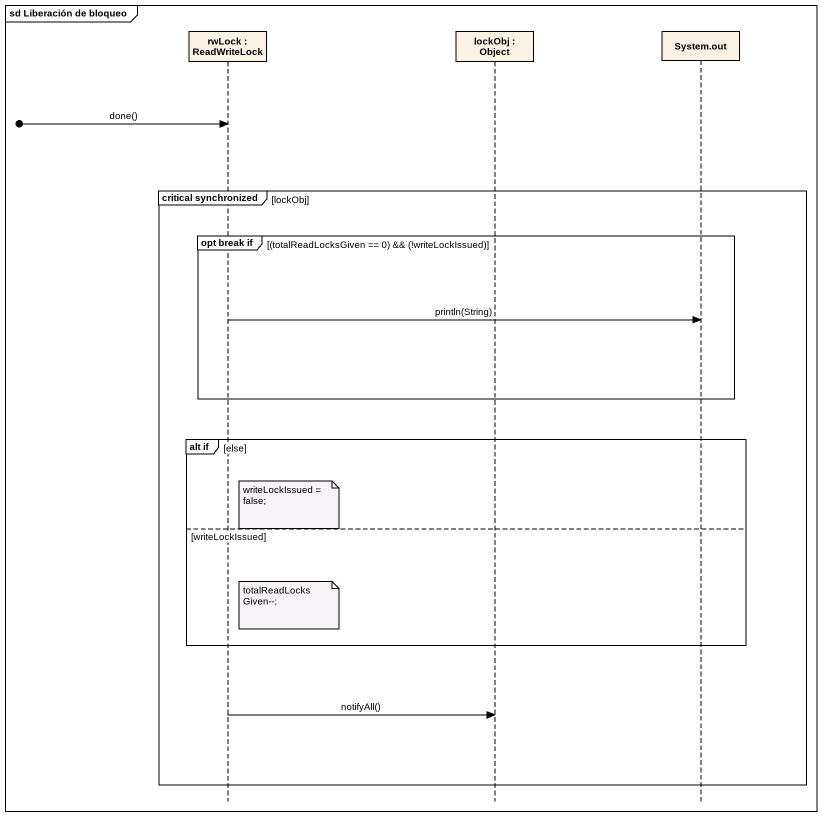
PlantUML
@startuml
mainframe sd Liberación de bloqueo
hide footbox
participant "rwLock : ReadWriteLock" as rwLock
participant "lockObj : Object" as lockObj
participant "System.out" as System_out

[o-> rwLock : done()
group critical synchronized [lockObj]
  group opt break if [(totalReadLocksGiven == 0) && (!writeLockIssued)]
    rwLock -> System_out : println(String)
  end
  group alt if [else]
    note right of rwLock : writeLockIssued = false;
  else writeLockIssued
    note right of rwLock : totalReadLocksGiven--;
  end
  rwLock -> lockObj : notifyAll()
end
@enduml
